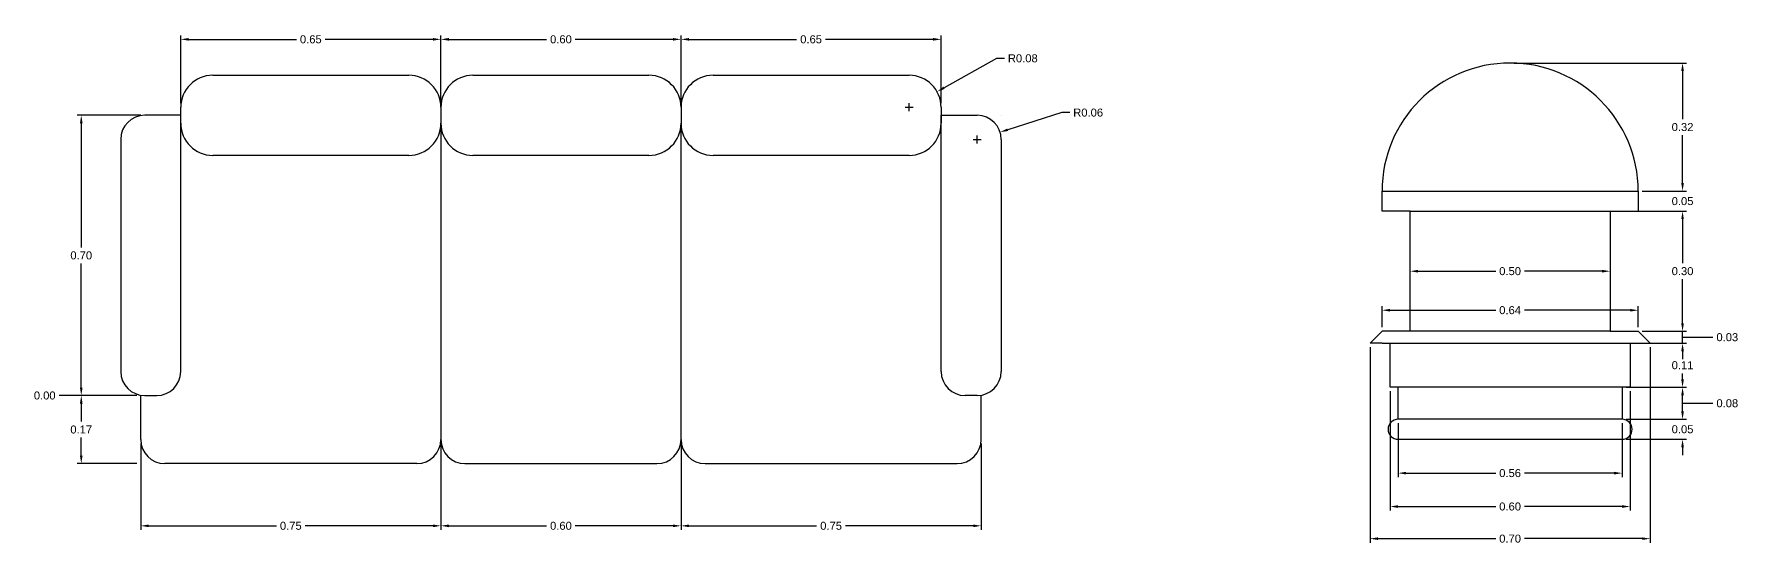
# Model space of a CAD drawing. Header units: metres. Extents: x 2869.8 to 2892.4, y 1544 to 1550.8.
# Drawn here: x 2888.131 to 2892.389, y 1544.511 to 1545.784 of the extents above; entities that cross this region are included whole.
import ezdxf

# ---------------------------------------------------------------- set-up
doc = ezdxf.new("R2010")
doc.units = ezdxf.units.M
doc.header["$LTSCALE"] = 5
for name, color, linetype in [('PIEZA MECANICA-CONTORNO', 6, 'Continuous'), ('PIEZA MECANICA-COTAS', 8, 'Continuous'), ('SILLAS-COTAS', 8, 'Continuous'), ('SILLON-CONTORNO', 6, 'Continuous')]:
    doc.layers.add(name, color=color, linetype=linetype)
doc.styles.get("Standard").update_dxf_attribs({"font": 'arial.ttf'})
doc.dimstyles.new('Escala 1-10', dxfattribs={"dimtxt": 0.02, "dimasz": 0.02, "dimexe": 0.01, "dimexo": 0.01, "dimgap": 0.01, "dimtad": 0, "dimtih": 1, "dimtoh": 1, "dimzin": 0, "dimdsep": 46, "dimtxsty": 'Standard', "dimcen": 0.01, "dimclrd": 256, "dimclre": 256, "dimclrt": 256, "dimadec": 0, "dimazin": 0, "dimtfac": 1, "dimtofl": 0, "dimtmove": 0, "dimatfit": 3, "dimfxl": 0, "dimtolj": 1, "dimtzin": 0, "dimarcsym": 0})

# ---------------------------------------------------------------- blocks, each defined once
blk = doc.blocks.new('*D47')
at = {"layer": 'Defpoints', "color": 0, "transparency": 16777216}
for p in [(2889.1479, 1545.7712), (2888.4979, 1545.6014), (2889.1479, 1545.6014)]:
    blk.add_point(p, dxfattribs=at)
at = {"layer": 'SILLAS-COTAS', "lineweight": -2, "transparency": 16777216}
for p, q in [((2888.4979, 1545.6114), (2888.4979, 1545.7812)), ((2889.1479, 1545.6114), (2889.1479, 1545.7812)), ((2888.5179, 1545.7712), (2888.7868, 1545.7712)), ((2889.1279, 1545.7712), (2888.8589, 1545.7712))]:
    blk.add_line(p, q, dxfattribs=at)
at = {"layer": 'SILLAS-COTAS', "transparency": 16777216}
for points in [[(2888.5179, 1545.7746), (2888.5179, 1545.7679), (2888.4979, 1545.7712)], [(2889.1279, 1545.7746), (2889.1279, 1545.7679), (2889.1479, 1545.7712)]]:
    blk.add_solid(points, dxfattribs=at)
at = {"layer": 'SILLAS-COTAS', "transparency": 16777216, "insert": (2888.8229, 1545.7712), "char_height": 0.02, "attachment_point": 5}
blk.add_mtext('\\A1;0.65', dxfattribs=at)
blk = doc.blocks.new('*D49')
at = {"layer": 'Defpoints', "color": 0, "transparency": 16777216}
for p in [(2889.7479, 1545.7712), (2889.1478, 1545.6041), (2889.7479, 1545.6014)]:
    blk.add_point(p, dxfattribs=at)
at = {"layer": 'SILLAS-COTAS', "lineweight": -2, "transparency": 16777216}
for p, q in [((2889.1478, 1545.6141), (2889.1478, 1545.7812)), ((2889.7479, 1545.6114), (2889.7479, 1545.7812)), ((2889.1678, 1545.7712), (2889.4119, 1545.7712)), ((2889.7279, 1545.7712), (2889.4838, 1545.7712))]:
    blk.add_line(p, q, dxfattribs=at)
at = {"layer": 'SILLAS-COTAS', "transparency": 16777216}
for points in [[(2889.1678, 1545.7746), (2889.1678, 1545.7679), (2889.1478, 1545.7712)], [(2889.7279, 1545.7746), (2889.7279, 1545.7679), (2889.7479, 1545.7712)]]:
    blk.add_solid(points, dxfattribs=at)
at = {"layer": 'SILLAS-COTAS', "transparency": 16777216, "insert": (2889.4479, 1545.7712), "char_height": 0.02, "attachment_point": 5}
blk.add_mtext('\\A1;0.60', dxfattribs=at)
blk = doc.blocks.new('*D50')
at = {"layer": 'Defpoints', "color": 0, "transparency": 16777216}
for p in [(2890.3979, 1545.7712), (2889.7479, 1545.6014), (2890.3979, 1545.6014)]:
    blk.add_point(p, dxfattribs=at)
at = {"layer": 'SILLAS-COTAS', "lineweight": -2, "transparency": 16777216}
for p, q in [((2889.7479, 1545.6114), (2889.7479, 1545.7812)), ((2890.3979, 1545.6114), (2890.3979, 1545.7812)), ((2889.7679, 1545.7712), (2890.0368, 1545.7712)), ((2890.3779, 1545.7712), (2890.1089, 1545.7712))]:
    blk.add_line(p, q, dxfattribs=at)
at = {"layer": 'SILLAS-COTAS', "transparency": 16777216}
for points in [[(2889.7679, 1545.7746), (2889.7679, 1545.7679), (2889.7479, 1545.7712)], [(2890.3779, 1545.7746), (2890.3779, 1545.7679), (2890.3979, 1545.7712)]]:
    blk.add_solid(points, dxfattribs=at)
at = {"layer": 'SILLAS-COTAS', "transparency": 16777216, "insert": (2890.0729, 1545.7712), "char_height": 0.02, "attachment_point": 5}
blk.add_mtext('\\A1;0.65', dxfattribs=at)
blk = doc.blocks.new('*D51')
at = {"layer": 'Defpoints', "color": 0, "transparency": 16777216}
for p in [(2889.7479, 1544.7714), (2890.4979, 1544.7714), (2889.7479, 1544.5559)]:
    blk.add_point(p, dxfattribs=at)
at = {"layer": 'SILLAS-COTAS', "lineweight": -2, "transparency": 16777216}
for p, q in [((2889.7479, 1544.7614), (2889.7479, 1544.5459)), ((2890.4979, 1544.7614), (2890.4979, 1544.5459)), ((2889.7679, 1544.5559), (2890.0868, 1544.5559)), ((2890.4779, 1544.5559), (2890.1589, 1544.5559))]:
    blk.add_line(p, q, dxfattribs=at)
at = {"layer": 'SILLAS-COTAS', "transparency": 16777216}
for points in [[(2889.7679, 1544.5592), (2889.7679, 1544.5525), (2889.7479, 1544.5559)], [(2890.4779, 1544.5592), (2890.4779, 1544.5525), (2890.4979, 1544.5559)]]:
    blk.add_solid(points, dxfattribs=at)
at = {"layer": 'SILLAS-COTAS', "transparency": 16777216, "insert": (2890.1229, 1544.5559), "char_height": 0.02, "attachment_point": 5}
blk.add_mtext('\\A1;0.75', dxfattribs=at)
blk = doc.blocks.new('*D52')
at = {"layer": 'Defpoints', "color": 0, "transparency": 16777216}
for p in [(2889.1479, 1544.7714), (2889.7479, 1544.7714), (2889.1479, 1544.5559)]:
    blk.add_point(p, dxfattribs=at)
at = {"layer": 'SILLAS-COTAS', "lineweight": -2, "transparency": 16777216}
for p, q in [((2889.1479, 1544.7614), (2889.1479, 1544.5459)), ((2889.7479, 1544.7614), (2889.7479, 1544.5459)), ((2889.1679, 1544.5559), (2889.4119, 1544.5559)), ((2889.7279, 1544.5559), (2889.4838, 1544.5559))]:
    blk.add_line(p, q, dxfattribs=at)
at = {"layer": 'SILLAS-COTAS', "transparency": 16777216}
for points in [[(2889.1679, 1544.5592), (2889.1679, 1544.5525), (2889.1479, 1544.5559)], [(2889.7279, 1544.5592), (2889.7279, 1544.5525), (2889.7479, 1544.5559)]]:
    blk.add_solid(points, dxfattribs=at)
at = {"layer": 'SILLAS-COTAS', "transparency": 16777216, "insert": (2889.4479, 1544.5559), "char_height": 0.02, "attachment_point": 5}
blk.add_mtext('\\A1;0.60', dxfattribs=at)
blk = doc.blocks.new('*D53')
at = {"layer": 'Defpoints', "color": 0, "transparency": 16777216}
for p in [(2888.3979, 1544.7714), (2889.1479, 1544.7714), (2888.3979, 1544.5559)]:
    blk.add_point(p, dxfattribs=at)
at = {"layer": 'SILLAS-COTAS', "lineweight": -2, "transparency": 16777216}
for p, q in [((2888.3979, 1544.7614), (2888.3979, 1544.5459)), ((2889.1479, 1544.7614), (2889.1479, 1544.5459)), ((2888.4179, 1544.5559), (2888.7368, 1544.5559)), ((2889.1279, 1544.5559), (2888.8089, 1544.5559))]:
    blk.add_line(p, q, dxfattribs=at)
at = {"layer": 'SILLAS-COTAS', "transparency": 16777216}
for points in [[(2888.4179, 1544.5592), (2888.4179, 1544.5525), (2888.3979, 1544.5559)], [(2889.1279, 1544.5592), (2889.1279, 1544.5525), (2889.1479, 1544.5559)]]:
    blk.add_solid(points, dxfattribs=at)
at = {"layer": 'SILLAS-COTAS', "transparency": 16777216, "insert": (2888.7729, 1544.5559), "char_height": 0.02, "attachment_point": 5}
blk.add_mtext('\\A1;0.75', dxfattribs=at)
blk = doc.blocks.new('*D54')
at = {"layer": 'Defpoints', "color": 0, "transparency": 16777216}
for p in [(2888.4079, 1545.5814), (2888.2493, 1544.8814), (2888.3979, 1544.8814)]:
    blk.add_point(p, dxfattribs=at)
at = {"layer": 'SILLAS-COTAS', "lineweight": -2, "transparency": 16777216}
for p, q in [((2888.3979, 1545.5814), (2888.2393, 1545.5814)), ((2888.2493, 1545.5614), (2888.2493, 1545.2516)), ((2888.2493, 1544.9014), (2888.2493, 1545.2112)), ((2888.3879, 1544.8814), (2888.2393, 1544.8814))]:
    blk.add_line(p, q, dxfattribs=at)
at = {"layer": 'SILLAS-COTAS', "transparency": 16777216}
for points in [[(2888.246, 1545.5614), (2888.2527, 1545.5614), (2888.2493, 1545.5814)], [(2888.246, 1544.9014), (2888.2527, 1544.9014), (2888.2493, 1544.8814)]]:
    blk.add_solid(points, dxfattribs=at)
at = {"layer": 'SILLAS-COTAS', "transparency": 16777216, "insert": (2888.2493, 1545.2314), "char_height": 0.02, "attachment_point": 5}
blk.add_mtext('\\A1;0.70', dxfattribs=at)
blk = doc.blocks.new('*D55')
at = {"layer": 'Defpoints', "color": 0, "transparency": 16777216}
for p in [(2888.2493, 1544.8814), (2888.3879, 1544.8814), (2888.3979, 1544.8814)]:
    blk.add_point(p, dxfattribs=at)
at = {"layer": 'SILLAS-COTAS', "lineweight": -2, "transparency": 16777216}
for p, q in [((2888.2493, 1544.9014), (2888.2493, 1544.9214)), ((2888.2139, 1544.8814), (2888.1939, 1544.8814)), ((2888.2493, 1544.8814), (2888.2139, 1544.8814)), ((2888.3879, 1544.8814), (2888.2393, 1544.8814)), ((2888.3779, 1544.8814), (2888.2393, 1544.8814)), ((2888.2493, 1544.8614), (2888.2493, 1544.8414))]:
    blk.add_line(p, q, dxfattribs=at)
at = {"layer": 'SILLAS-COTAS', "transparency": 16777216}
for points in [[(2888.246, 1544.9014), (2888.2527, 1544.9014), (2888.2493, 1544.8814)], [(2888.246, 1544.8614), (2888.2527, 1544.8614), (2888.2493, 1544.8814)]]:
    blk.add_solid(points, dxfattribs=at)
at = {"layer": 'SILLAS-COTAS', "transparency": 16777216, "insert": (2888.158, 1544.8814), "char_height": 0.02, "attachment_point": 5}
blk.add_mtext('\\A1;0.00', dxfattribs=at)
blk = doc.blocks.new('*D56')
at = {"layer": 'Defpoints', "color": 0, "transparency": 16777216}
for p in [(2888.3879, 1544.8814), (2888.2493, 1544.7114), (2888.3979, 1544.7114)]:
    blk.add_point(p, dxfattribs=at)
at = {"layer": 'SILLAS-COTAS', "lineweight": -2, "transparency": 16777216}
for p, q in [((2888.3779, 1544.8814), (2888.2393, 1544.8814)), ((2888.2493, 1544.8614), (2888.2493, 1544.8166)), ((2888.2493, 1544.7314), (2888.2493, 1544.7762)), ((2888.3879, 1544.7114), (2888.2393, 1544.7114))]:
    blk.add_line(p, q, dxfattribs=at)
at = {"layer": 'SILLAS-COTAS', "transparency": 16777216}
for points in [[(2888.246, 1544.8614), (2888.2527, 1544.8614), (2888.2493, 1544.8814)], [(2888.246, 1544.7314), (2888.2527, 1544.7314), (2888.2493, 1544.7114)]]:
    blk.add_solid(points, dxfattribs=at)
at = {"layer": 'SILLAS-COTAS', "transparency": 16777216, "insert": (2888.2493, 1544.7964), "char_height": 0.02, "attachment_point": 5}
blk.add_mtext('\\A1;0.17', dxfattribs=at)
blk = doc.blocks.new('*D57')
at = {"layer": 'Defpoints', "color": 0, "transparency": 16777216}
for p in [(2890.3877, 1545.6405), (2890.3179, 1545.6014)]:
    blk.add_point(p, dxfattribs=at)
at = {"layer": 'SILLAS-COTAS', "lineweight": -2, "transparency": 16777216}
for p, q in [((2890.5364, 1545.7237), (2890.4051, 1545.6502)), ((2890.5564, 1545.7237), (2890.5364, 1545.7237)), ((2890.3179, 1545.5914), (2890.3179, 1545.6114)), ((2890.3079, 1545.6014), (2890.3279, 1545.6014))]:
    blk.add_line(p, q, dxfattribs=at)
at = {"layer": 'SILLAS-COTAS', "transparency": 16777216}
blk.add_solid([(2890.4035, 1545.6531), (2890.4068, 1545.6473), (2890.3877, 1545.6405)], dxfattribs=at)
at = {"layer": 'SILLAS-COTAS', "transparency": 16777216, "insert": (2890.6019, 1545.7237), "char_height": 0.02, "attachment_point": 5}
blk.add_mtext('\\A1;R0.08', dxfattribs=at)
blk = doc.blocks.new('*D58')
at = {"layer": 'Defpoints', "color": 0, "transparency": 16777216}
for p in [(2890.5451, 1545.5394), (2890.4879, 1545.5214)]:
    blk.add_point(p, dxfattribs=at)
at = {"layer": 'SILLAS-COTAS', "lineweight": -2, "transparency": 16777216}
for p, q in [((2890.6997, 1545.5881), (2890.5642, 1545.5454)), ((2890.7197, 1545.5881), (2890.6997, 1545.5881)), ((2890.4879, 1545.5114), (2890.4879, 1545.5314)), ((2890.4779, 1545.5214), (2890.4979, 1545.5214))]:
    blk.add_line(p, q, dxfattribs=at)
at = {"layer": 'SILLAS-COTAS', "transparency": 16777216}
blk.add_solid([(2890.5632, 1545.5486), (2890.5652, 1545.5422), (2890.5451, 1545.5394)], dxfattribs=at)
at = {"layer": 'SILLAS-COTAS', "transparency": 16777216, "insert": (2890.7652, 1545.5881), "char_height": 0.02, "attachment_point": 5}
blk.add_mtext('\\A1;R0.06', dxfattribs=at)
blk = doc.blocks.new('*D60')
at = {"layer": 'Defpoints', "color": 0, "transparency": 16777216}
for p in [(2891.5695, 1545.192), (2892.0695, 1545.192), (2892.0695, 1545.192)]:
    blk.add_point(p, dxfattribs=at)
at = {"layer": 'PIEZA MECANICA-COTAS', "lineweight": -2, "transparency": 16777216}
for p, q in [((2891.5895, 1545.192), (2891.7836, 1545.192)), ((2892.0495, 1545.192), (2891.8555, 1545.192))]:
    blk.add_line(p, q, dxfattribs=at)
at = {"layer": 'PIEZA MECANICA-COTAS', "transparency": 16777216}
for points in [[(2891.5895, 1545.1953), (2891.5895, 1545.1886), (2891.5695, 1545.192)], [(2892.0495, 1545.1953), (2892.0495, 1545.1886), (2892.0695, 1545.192)]]:
    blk.add_solid(points, dxfattribs=at)
at = {"layer": 'PIEZA MECANICA-COTAS', "transparency": 16777216, "insert": (2891.8195, 1545.192), "char_height": 0.02, "attachment_point": 5}
blk.add_mtext('\\A1;0.50', dxfattribs=at)
blk = doc.blocks.new('*D61')
at = {"layer": 'Defpoints', "color": 0, "transparency": 16777216}
for p in [(2892.1395, 1545.0945), (2891.4995, 1545.042), (2892.1395, 1545.042)]:
    blk.add_point(p, dxfattribs=at)
at = {"layer": 'PIEZA MECANICA-COTAS', "lineweight": -2, "transparency": 16777216}
for p, q in [((2891.4995, 1545.052), (2891.4995, 1545.1045)), ((2892.1395, 1545.052), (2892.1395, 1545.1045)), ((2891.5195, 1545.0945), (2891.7836, 1545.0945)), ((2892.1195, 1545.0945), (2891.8555, 1545.0945))]:
    blk.add_line(p, q, dxfattribs=at)
at = {"layer": 'PIEZA MECANICA-COTAS', "transparency": 16777216}
for points in [[(2891.5195, 1545.0978), (2891.5195, 1545.0911), (2891.4995, 1545.0945)], [(2892.1195, 1545.0978), (2892.1195, 1545.0911), (2892.1395, 1545.0945)]]:
    blk.add_solid(points, dxfattribs=at)
at = {"layer": 'PIEZA MECANICA-COTAS', "transparency": 16777216, "insert": (2891.8195, 1545.0945), "char_height": 0.02, "attachment_point": 5}
blk.add_mtext('\\A1;0.64', dxfattribs=at)
blk = doc.blocks.new('*D62')
at = {"layer": 'Defpoints', "color": 0, "transparency": 16777216}
for p in [(2891.4695, 1545.012), (2892.1695, 1545.012), (2892.1695, 1544.5238)]:
    blk.add_point(p, dxfattribs=at)
at = {"layer": 'PIEZA MECANICA-COTAS', "lineweight": -2, "transparency": 16777216}
for p, q in [((2891.4695, 1545.002), (2891.4695, 1544.5138)), ((2892.1695, 1545.002), (2892.1695, 1544.5138)), ((2891.4895, 1544.5238), (2891.7836, 1544.5238)), ((2892.1495, 1544.5238), (2891.8555, 1544.5238))]:
    blk.add_line(p, q, dxfattribs=at)
at = {"layer": 'PIEZA MECANICA-COTAS', "transparency": 16777216}
for points in [[(2891.4895, 1544.5271), (2891.4895, 1544.5205), (2891.4695, 1544.5238)], [(2892.1495, 1544.5271), (2892.1495, 1544.5205), (2892.1695, 1544.5238)]]:
    blk.add_solid(points, dxfattribs=at)
at = {"layer": 'PIEZA MECANICA-COTAS', "transparency": 16777216, "insert": (2891.8195, 1544.5238), "char_height": 0.02, "attachment_point": 5}
blk.add_mtext('\\A1;0.70', dxfattribs=at)
blk = doc.blocks.new('*D63')
at = {"layer": 'Defpoints', "color": 0, "transparency": 16777216}
for p in [(2891.5195, 1544.902), (2892.1195, 1544.902), (2892.1195, 1544.6041)]:
    blk.add_point(p, dxfattribs=at)
at = {"layer": 'PIEZA MECANICA-COTAS', "lineweight": -2, "transparency": 16777216}
for p, q in [((2891.5195, 1544.892), (2891.5195, 1544.5941)), ((2892.1195, 1544.892), (2892.1195, 1544.5941)), ((2891.5395, 1544.6041), (2891.7836, 1544.6041)), ((2892.0995, 1544.6041), (2891.8555, 1544.6041))]:
    blk.add_line(p, q, dxfattribs=at)
at = {"layer": 'PIEZA MECANICA-COTAS', "transparency": 16777216}
for points in [[(2891.5395, 1544.6074), (2891.5395, 1544.6007), (2891.5195, 1544.6041)], [(2892.0995, 1544.6074), (2892.0995, 1544.6007), (2892.1195, 1544.6041)]]:
    blk.add_solid(points, dxfattribs=at)
at = {"layer": 'PIEZA MECANICA-COTAS', "transparency": 16777216, "insert": (2891.8195, 1544.6041), "char_height": 0.02, "attachment_point": 5}
blk.add_mtext('\\A1;0.60', dxfattribs=at)
blk = doc.blocks.new('*D64')
at = {"layer": 'Defpoints', "color": 0, "transparency": 16777216}
for p in [(2891.5395, 1544.822), (2892.0995, 1544.822), (2892.0995, 1544.6875)]:
    blk.add_point(p, dxfattribs=at)
at = {"layer": 'PIEZA MECANICA-COTAS', "lineweight": -2, "transparency": 16777216}
for p, q in [((2891.5395, 1544.812), (2891.5395, 1544.6775)), ((2892.0995, 1544.812), (2892.0995, 1544.6775)), ((2891.5595, 1544.6875), (2891.7836, 1544.6875)), ((2892.0795, 1544.6875), (2891.8555, 1544.6875))]:
    blk.add_line(p, q, dxfattribs=at)
at = {"layer": 'PIEZA MECANICA-COTAS', "transparency": 16777216}
for points in [[(2891.5595, 1544.6908), (2891.5595, 1544.6842), (2891.5395, 1544.6875)], [(2892.0795, 1544.6908), (2892.0795, 1544.6842), (2892.0995, 1544.6875)]]:
    blk.add_solid(points, dxfattribs=at)
at = {"layer": 'PIEZA MECANICA-COTAS', "transparency": 16777216, "insert": (2891.8195, 1544.6875), "char_height": 0.02, "attachment_point": 5}
blk.add_mtext('\\A1;0.56', dxfattribs=at)
blk = doc.blocks.new('*D65')
at = {"layer": 'Defpoints', "color": 0, "transparency": 16777216}
for p in [(2892.0995, 1544.822), (2892.2504, 1544.822), (2892.0995, 1544.772)]:
    blk.add_point(p, dxfattribs=at)
at = {"layer": 'PIEZA MECANICA-COTAS', "lineweight": -2, "transparency": 16777216}
for p, q in [((2892.2504, 1544.842), (2892.2504, 1544.862)), ((2892.1095, 1544.822), (2892.2604, 1544.822)), ((2892.1095, 1544.772), (2892.2604, 1544.772)), ((2892.2504, 1544.752), (2892.2504, 1544.732))]:
    blk.add_line(p, q, dxfattribs=at)
at = {"layer": 'PIEZA MECANICA-COTAS', "transparency": 16777216}
for points in [[(2892.2471, 1544.842), (2892.2537, 1544.842), (2892.2504, 1544.822)], [(2892.2471, 1544.752), (2892.2537, 1544.752), (2892.2504, 1544.772)]]:
    blk.add_solid(points, dxfattribs=at)
at = {"layer": 'PIEZA MECANICA-COTAS', "transparency": 16777216, "insert": (2892.2504, 1544.797), "char_height": 0.02, "attachment_point": 5}
blk.add_mtext('\\A1;0.05', dxfattribs=at)
blk = doc.blocks.new('*D66')
at = {"layer": 'Defpoints', "color": 0, "transparency": 16777216}
for p in [(2892.0995, 1544.902), (2892.2504, 1544.902), (2892.0995, 1544.822)]:
    blk.add_point(p, dxfattribs=at)
at = {"layer": 'PIEZA MECANICA-COTAS', "lineweight": -2, "transparency": 16777216}
for p, q in [((2892.1095, 1544.902), (2892.2604, 1544.902)), ((2892.2504, 1544.842), (2892.2504, 1544.882)), ((2892.2504, 1544.862), (2892.3062, 1544.862)), ((2892.3062, 1544.862), (2892.3262, 1544.862)), ((2892.1095, 1544.822), (2892.2604, 1544.822))]:
    blk.add_line(p, q, dxfattribs=at)
at = {"layer": 'PIEZA MECANICA-COTAS', "transparency": 16777216}
for points in [[(2892.2471, 1544.882), (2892.2537, 1544.882), (2892.2504, 1544.902)], [(2892.2471, 1544.842), (2892.2537, 1544.842), (2892.2504, 1544.822)]]:
    blk.add_solid(points, dxfattribs=at)
at = {"layer": 'PIEZA MECANICA-COTAS', "transparency": 16777216, "insert": (2892.3622, 1544.862), "char_height": 0.02, "attachment_point": 5}
blk.add_mtext('\\A1;0.08', dxfattribs=at)
blk = doc.blocks.new('*D67')
at = {"layer": 'Defpoints', "color": 0, "transparency": 16777216}
for p in [(2892.1195, 1545.012), (2892.2504, 1545.012), (2892.0995, 1544.902)]:
    blk.add_point(p, dxfattribs=at)
at = {"layer": 'PIEZA MECANICA-COTAS', "lineweight": -2, "transparency": 16777216}
for p, q in [((2892.1295, 1545.012), (2892.2604, 1545.012)), ((2892.2504, 1544.992), (2892.2504, 1544.9772)), ((2892.2504, 1544.922), (2892.2504, 1544.9368)), ((2892.1095, 1544.902), (2892.2604, 1544.902))]:
    blk.add_line(p, q, dxfattribs=at)
at = {"layer": 'PIEZA MECANICA-COTAS', "transparency": 16777216}
for points in [[(2892.2471, 1544.992), (2892.2537, 1544.992), (2892.2504, 1545.012)], [(2892.2471, 1544.922), (2892.2537, 1544.922), (2892.2504, 1544.902)]]:
    blk.add_solid(points, dxfattribs=at)
at = {"layer": 'PIEZA MECANICA-COTAS', "transparency": 16777216, "insert": (2892.2504, 1544.957), "char_height": 0.02, "attachment_point": 5}
blk.add_mtext('\\A1;0.11', dxfattribs=at)
blk = doc.blocks.new('*D68')
at = {"layer": 'Defpoints', "color": 0, "transparency": 16777216}
for p in [(2892.1395, 1545.042), (2892.2504, 1545.042), (2892.1195, 1545.012)]:
    blk.add_point(p, dxfattribs=at)
at = {"layer": 'PIEZA MECANICA-COTAS', "lineweight": -2, "transparency": 16777216}
for p, q in [((2892.2504, 1545.062), (2892.2504, 1545.082)), ((2892.1495, 1545.042), (2892.2604, 1545.042)), ((2892.2504, 1545.012), (2892.2504, 1545.042)), ((2892.2504, 1545.027), (2892.3063, 1545.027)), ((2892.3063, 1545.027), (2892.3263, 1545.027)), ((2892.1295, 1545.012), (2892.2604, 1545.012)), ((2892.2504, 1544.992), (2892.2504, 1544.972))]:
    blk.add_line(p, q, dxfattribs=at)
at = {"layer": 'PIEZA MECANICA-COTAS', "transparency": 16777216}
for points in [[(2892.2471, 1545.062), (2892.2537, 1545.062), (2892.2504, 1545.042)], [(2892.2471, 1544.992), (2892.2537, 1544.992), (2892.2504, 1545.012)]]:
    blk.add_solid(points, dxfattribs=at)
at = {"layer": 'PIEZA MECANICA-COTAS', "transparency": 16777216, "insert": (2892.3622, 1545.027), "char_height": 0.02, "attachment_point": 5}
blk.add_mtext('\\A1;0.03', dxfattribs=at)
blk = doc.blocks.new('*D69')
at = {"layer": 'Defpoints', "color": 0, "transparency": 16777216}
for p in [(2892.0695, 1545.342), (2892.2504, 1545.342), (2892.1395, 1545.042)]:
    blk.add_point(p, dxfattribs=at)
at = {"layer": 'PIEZA MECANICA-COTAS', "lineweight": -2, "transparency": 16777216}
for p, q in [((2892.0795, 1545.342), (2892.2604, 1545.342)), ((2892.2504, 1545.322), (2892.2504, 1545.2122)), ((2892.2504, 1545.062), (2892.2504, 1545.1718)), ((2892.1495, 1545.042), (2892.2604, 1545.042))]:
    blk.add_line(p, q, dxfattribs=at)
at = {"layer": 'PIEZA MECANICA-COTAS', "transparency": 16777216}
for points in [[(2892.2471, 1545.322), (2892.2537, 1545.322), (2892.2504, 1545.342)], [(2892.2471, 1545.062), (2892.2537, 1545.062), (2892.2504, 1545.042)]]:
    blk.add_solid(points, dxfattribs=at)
at = {"layer": 'PIEZA MECANICA-COTAS', "transparency": 16777216, "insert": (2892.2504, 1545.192), "char_height": 0.02, "attachment_point": 5}
blk.add_mtext('\\A1;0.30', dxfattribs=at)
blk = doc.blocks.new('*D70')
at = {"layer": 'Defpoints', "color": 0, "transparency": 16777216}
for p in [(2892.1395, 1545.392), (2892.2504, 1545.392), (2892.0695, 1545.342)]:
    blk.add_point(p, dxfattribs=at)
at = {"layer": 'PIEZA MECANICA-COTAS', "lineweight": -2, "transparency": 16777216}
for p, q in [((2892.2504, 1545.412), (2892.2504, 1545.432)), ((2892.1495, 1545.392), (2892.2604, 1545.392)), ((2892.0795, 1545.342), (2892.2604, 1545.342)), ((2892.2504, 1545.322), (2892.2504, 1545.302))]:
    blk.add_line(p, q, dxfattribs=at)
at = {"layer": 'PIEZA MECANICA-COTAS', "transparency": 16777216}
for points in [[(2892.2471, 1545.412), (2892.2537, 1545.412), (2892.2504, 1545.392)], [(2892.2471, 1545.322), (2892.2537, 1545.322), (2892.2504, 1545.342)]]:
    blk.add_solid(points, dxfattribs=at)
at = {"layer": 'PIEZA MECANICA-COTAS', "transparency": 16777216, "insert": (2892.2504, 1545.367), "char_height": 0.02, "attachment_point": 5}
blk.add_mtext('\\A1;0.05', dxfattribs=at)
blk = doc.blocks.new('*D71')
at = {"layer": 'Defpoints', "color": 0, "transparency": 16777216}
for p in [(2891.8195, 1545.712), (2892.2504, 1545.712), (2892.1395, 1545.392)]:
    blk.add_point(p, dxfattribs=at)
at = {"layer": 'PIEZA MECANICA-COTAS', "lineweight": -2, "transparency": 16777216}
for p, q in [((2891.8295, 1545.712), (2892.2604, 1545.712)), ((2892.2504, 1545.692), (2892.2504, 1545.5722)), ((2892.2504, 1545.412), (2892.2504, 1545.5318)), ((2892.1495, 1545.392), (2892.2604, 1545.392))]:
    blk.add_line(p, q, dxfattribs=at)
at = {"layer": 'PIEZA MECANICA-COTAS', "transparency": 16777216}
for points in [[(2892.2471, 1545.692), (2892.2537, 1545.692), (2892.2504, 1545.712)], [(2892.2471, 1545.412), (2892.2537, 1545.412), (2892.2504, 1545.392)]]:
    blk.add_solid(points, dxfattribs=at)
at = {"layer": 'PIEZA MECANICA-COTAS', "transparency": 16777216, "insert": (2892.2504, 1545.552), "char_height": 0.02, "attachment_point": 5}
blk.add_mtext('\\A1;0.32', dxfattribs=at)

msp = doc.modelspace()

# ---------------------------------------------------------------- linework, layer by layer
at = {"layer": 'PIEZA MECANICA-CONTORNO'}
for p, q in [((2891.4995, 1545.342), (2891.4995, 1545.392)), ((2891.4995, 1545.392), (2892.1395, 1545.392)), ((2892.1395, 1545.392), (2892.1395, 1545.342)), ((2891.5695, 1545.342), (2891.4995, 1545.342)), ((2891.5695, 1545.342), (2892.0695, 1545.342)), ((2891.5695, 1545.042), (2891.5695, 1545.342)), ((2892.0695, 1545.342), (2892.0695, 1545.042)), ((2892.0695, 1545.342), (2892.1395, 1545.342)), ((2891.4695, 1545.012), (2891.4995, 1545.042)), ((2891.5695, 1545.042), (2891.4995, 1545.042)), ((2892.0695, 1545.042), (2891.5695, 1545.042)), ((2892.0695, 1545.042), (2892.1395, 1545.042)), ((2892.1695, 1545.012), (2892.1395, 1545.042)), ((2891.4995, 1545.012), (2891.4695, 1545.012)), ((2891.4995, 1545.012), (2892.1395, 1545.012)), ((2891.5195, 1544.902), (2891.5195, 1545.012)), ((2892.1195, 1545.012), (2892.1195, 1544.902)), ((2892.1395, 1545.012), (2892.1695, 1545.012)), ((2892.1195, 1544.902), (2891.5195, 1544.902)), ((2891.5395, 1544.822), (2891.5395, 1544.902)), ((2892.0995, 1544.902), (2892.0995, 1544.822)), ((2892.0995, 1544.822), (2891.5395, 1544.822)), ((2891.5395, 1544.772), (2892.0995, 1544.772))]:
    msp.add_line(p, q, dxfattribs=at)
for centre, radius, start, end in [((2891.8195, 1545.392), 0.32, 0, 180), ((2891.5395, 1544.797), 0.025, 90, 270), ((2892.0995, 1544.797), 0.025, 270, 90)]:
    msp.add_arc(centre, radius, start, end, dxfattribs=at)
at = {"layer": 'SILLON-CONTORNO'}
for p, q in [((2888.5779, 1545.6814), (2889.0679, 1545.6814)), ((2889.2279, 1545.6814), (2889.6679, 1545.6814)), ((2889.8279, 1545.6814), (2890.3179, 1545.6814)), ((2888.4979, 1545.5814), (2888.4079, 1545.5814)), ((2888.4979, 1545.5614), (2888.4979, 1545.6014)), ((2888.4979, 1544.9414), (2888.4979, 1545.5814)), ((2889.1479, 1545.6014), (2889.1479, 1545.5614)), ((2889.7479, 1545.6014), (2889.7479, 1545.5614)), ((2890.3979, 1545.6014), (2890.3979, 1545.5614)), ((2890.3979, 1545.5814), (2890.4879, 1545.5814)), ((2890.3979, 1544.9414), (2890.3979, 1545.5814)), ((2890.5479, 1545.5814), (2890.5479, 1545.5814)), ((2889.1479, 1545.5614), (2889.1479, 1544.7714)), ((2889.7479, 1544.7714), (2889.7479, 1545.5614)), ((2888.3479, 1545.5214), (2888.3479, 1544.9414)), ((2890.5479, 1545.5214), (2890.5479, 1544.9414)), ((2889.0679, 1545.4814), (2888.5779, 1545.4814)), ((2889.6679, 1545.4814), (2889.2279, 1545.4814)), ((2890.3179, 1545.4814), (2889.8279, 1545.4814)), ((2888.3979, 1544.7714), (2888.3979, 1544.8814)), ((2888.4079, 1544.8814), (2888.4379, 1544.8814)), ((2890.4879, 1544.8814), (2890.4579, 1544.8814)), ((2890.4979, 1544.7714), (2890.4979, 1544.8814)), ((2889.0879, 1544.7114), (2888.4579, 1544.7114)), ((2889.2079, 1544.7114), (2889.6879, 1544.7114)), ((2889.8079, 1544.7114), (2890.4379, 1544.7114))]:
    msp.add_line(p, q, dxfattribs=at)
for centre, radius, start, end in [((2888.5779, 1545.6014), 0.08, 90, 180), ((2889.0679, 1545.6014), 0.08, 0, 90), ((2889.2279, 1545.6014), 0.08, 90, 180), ((2889.6679, 1545.6014), 0.08, 0, 90), ((2889.8279, 1545.6014), 0.08, 90, 180), ((2890.3179, 1545.6014), 0.08, 0, 90), ((2888.4079, 1545.5214), 0.06, 90, 180), ((2890.4879, 1545.5214), 0.06, 0, 90), ((2888.5779, 1545.5614), 0.08, 180, 270), ((2889.0679, 1545.5614), 0.08, 270, 0), ((2889.2279, 1545.5614), 0.08, 180, 270), ((2889.6679, 1545.5614), 0.08, 270, 0), ((2889.8279, 1545.5614), 0.08, 180, 270), ((2890.3179, 1545.5614), 0.08, 270, 0), ((2888.4079, 1544.9414), 0.06, 180, 270), ((2888.4379, 1544.9414), 0.06, 270, 0), ((2890.4579, 1544.9414), 0.06, 180, 270), ((2890.4879, 1544.9414), 0.06, 270, 0), ((2888.4579, 1544.7714), 0.06, 180, 270), ((2889.0879, 1544.7714), 0.06, 270, 0), ((2889.2079, 1544.7714), 0.06, 180, 270), ((2889.6879, 1544.7714), 0.06, 270, 0), ((2889.8079, 1544.7714), 0.06, 180, 270), ((2890.4379, 1544.7714), 0.06, 270, 0)]:
    msp.add_arc(centre, radius, start, end, dxfattribs=at)

# ---------------------------------------------------------------- dimensions: what is measured, and where the dimension line sits
at = {"layer": 'PIEZA MECANICA-COTAS'}
for base, p1, p2, picture, middle in [((2892.2504, 1545.712), (2892.1395, 1545.392), (2891.8195, 1545.712), '*D71', (2892.2504, 1545.552)), ((2892.2504, 1545.392), (2892.0695, 1545.342), (2892.1395, 1545.392), '*D70', (2892.2504, 1545.367)), ((2892.2504, 1545.342), (2892.1395, 1545.042), (2892.0695, 1545.342), '*D69', (2892.2504, 1545.192)), ((2892.2504, 1545.012), (2892.0995, 1544.902), (2892.1195, 1545.012), '*D67', (2892.2504, 1544.957)), ((2892.2504, 1544.902), (2892.0995, 1544.822), (2892.0995, 1544.902), '*D66', (2892.3362, 1544.862))]:
    dim = msp.add_linear_dim(base=base, p1=p1, p2=p2, angle=90, dimstyle='Escala 1-10', override={"dimtmove": 1}, dxfattribs=at)
    dim.commit()
    dim.dimension.update_dxf_attribs({"geometry": picture, "text_midpoint": middle})
for base, p1, p2, picture, middle in [((2892.0695, 1545.192), (2891.5695, 1545.192), (2892.0695, 1545.192), '*D60', (2891.8195, 1545.192)), ((2892.1395, 1545.0945), (2891.4995, 1545.042), (2892.1395, 1545.042), '*D61', (2891.8195, 1545.0945)), ((2892.1695, 1544.5238), (2891.4695, 1545.012), (2892.1695, 1545.012), '*D62', (2891.8195, 1544.5238)), ((2892.1195, 1544.6041), (2891.5195, 1544.902), (2892.1195, 1544.902), '*D63', (2891.8195, 1544.6041)), ((2892.0995, 1544.6875), (2891.5395, 1544.822), (2892.0995, 1544.822), '*D64', (2891.8195, 1544.6875))]:
    dim = msp.add_linear_dim(base=base, p1=p1, p2=p2, dimstyle='Escala 1-10', dxfattribs=at)
    dim.commit()
    dim.dimension.update_dxf_attribs({"geometry": picture, "text_midpoint": middle})
dim = msp.add_linear_dim(base=(2892.2504, 1545.042), p1=(2892.1195, 1545.012), p2=(2892.1395, 1545.042), angle=90, dimstyle='Escala 1-10', override={"dimtmove": 1}, dxfattribs=at)
dim.commit()
dim.dimension.update_dxf_attribs({"geometry": '*D68', "text_midpoint": (2892.3363, 1545.027), "dimtype": 160})
dim = msp.add_linear_dim(base=(2892.2504, 1544.822), p1=(2892.0995, 1544.772), p2=(2892.0995, 1544.822), angle=90, dimstyle='Escala 1-10', dxfattribs=at)
dim.commit()
dim.dimension.update_dxf_attribs({"geometry": '*D65', "text_midpoint": (2892.2504, 1544.797)})
at = {"layer": 'SILLAS-COTAS'}
for base, p1, p2, picture, middle in [((2889.1479, 1545.7712), (2888.4979, 1545.6014), (2889.1479, 1545.6014), '*D47', (2888.8229, 1545.7712)), ((2889.7479, 1544.5559), (2890.4979, 1544.7714), (2889.7479, 1544.7714), '*D51', (2890.1229, 1544.5559))]:
    dim = msp.add_linear_dim(base=base, p1=p1, p2=p2, dimstyle='Escala 1-10', dxfattribs=at)
    dim.commit()
    dim.dimension.update_dxf_attribs({"geometry": picture, "text_midpoint": middle})
for base, p1, p2, picture, middle in [((2889.7479, 1545.7712), (2889.1478, 1545.6041), (2889.7479, 1545.6014), '*D49', (2889.4479, 1545.7712)), ((2890.3979, 1545.7712), (2889.7479, 1545.6014), (2890.3979, 1545.6014), '*D50', (2890.0729, 1545.7712)), ((2888.3979, 1544.5559), (2889.1479, 1544.7714), (2888.3979, 1544.7714), '*D53', (2888.7729, 1544.5559)), ((2889.1479, 1544.5559), (2889.7479, 1544.7714), (2889.1479, 1544.7714), '*D52', (2889.4479, 1544.5559))]:
    dim = msp.add_linear_dim(base=base, p1=p1, p2=p2, dimstyle='Escala 1-10', override={"dimtmove": 1}, dxfattribs=at)
    dim.commit()
    dim.dimension.update_dxf_attribs({"geometry": picture, "text_midpoint": middle})
for center, mpoint, picture, middle in [((2890.3179, 1545.6014), (2890.3877, 1545.6405), '*D57', (2890.6019, 1545.7237)), ((2890.4879, 1545.5214), (2890.5451, 1545.5394), '*D58', (2890.7652, 1545.5881))]:
    dim = msp.add_radius_dim(center=center, mpoint=mpoint, dimstyle='Escala 1-10', dxfattribs=at)
    dim.commit()
    dim.dimension.update_dxf_attribs({"geometry": picture, "text_midpoint": middle, "dimtype": 164})
dim = msp.add_linear_dim(base=(2888.2493, 1544.8814), p1=(2888.4079, 1545.5814), p2=(2888.3979, 1544.8814), angle=90, dimstyle='Escala 1-10', dxfattribs=at)
dim.commit()
dim.dimension.update_dxf_attribs({"geometry": '*D54', "text_midpoint": (2888.2493, 1545.2314)})
for base, p1, p2, picture, middle in [((2888.2493207603, 1544.8813846416), (2888.3978800294, 1544.8813846416), (2888.3878800294, 1544.8813846416), '*D55', (2888.1838978408, 1544.8813846416)), ((2888.2493, 1544.7114), (2888.3879, 1544.8814), (2888.3979, 1544.7114), '*D56', (2888.2493, 1544.7964))]:
    dim = msp.add_linear_dim(base=base, p1=p1, p2=p2, angle=90, dimstyle='Escala 1-10', override={"dimtmove": 1}, dxfattribs=at)
    dim.commit()
    dim.dimension.update_dxf_attribs({"geometry": picture, "text_midpoint": middle})

doc.saveas('drawing.dxf')
